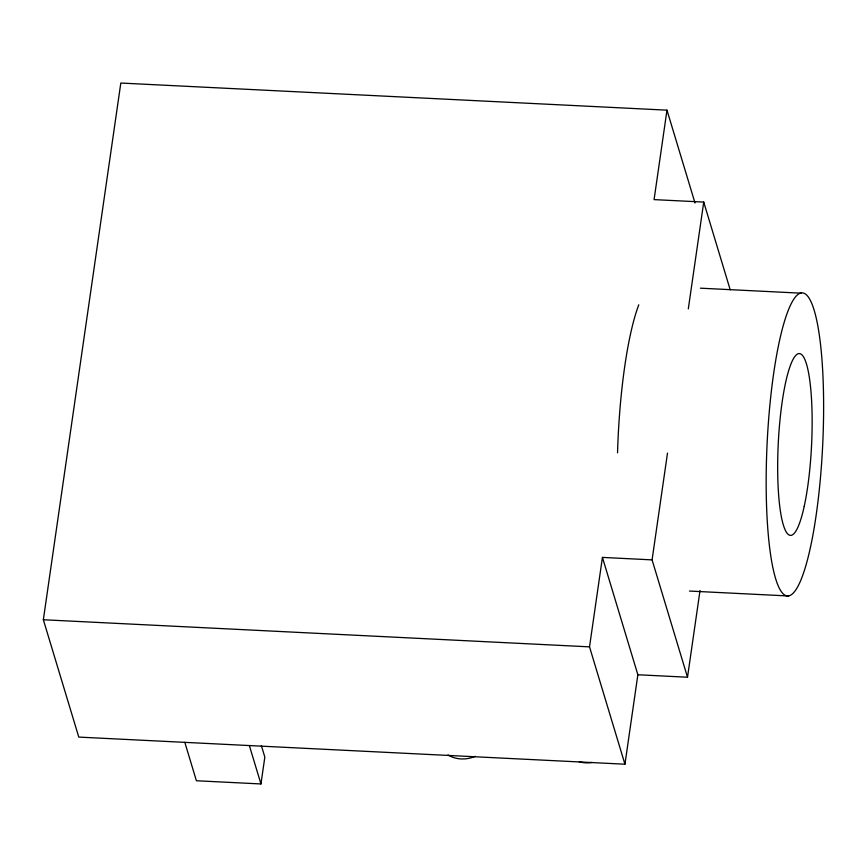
<?xml version="1.0" encoding="UTF-8"?>
<svg xmlns="http://www.w3.org/2000/svg" width="867" height="867" viewBox="0 0 867 867"><rect width="100%" height="100%" fill="white"/><g stroke="black" fill="none" stroke-linecap="round" stroke-linejoin="round"><path stroke-width="1.3" d="M637.863 674.754L687.509 677.225L652.082 559.876L602.435 557.405L637.863 674.754L624.944 764.206L78.778 737.091L43.35 619.742L120.816 83.048L666.983 110.163L695.02 203.008M184.812 742.347L196.408 780.755L260.956 783.952L264.836 757.119L261.357 745.598M624.944 764.206L589.517 646.858L602.435 557.405M666.983 110.163L654.076 199.616L703.733 202.076L730.198 289.773M652.082 559.876L667.503 453.073M688.311 308.88L703.733 202.076M687.509 677.225L700.037 590.449M700.417 288.18L801.065 293.176M689.482 591.056L788.786 595.987M43.35 619.742L589.517 646.858M249.36 745.555L260.956 783.952M617.542 452.802A151.703 27.787 -87.2 0 1 638.784 304.805M592.15 762.407A25.284 22.119 -16.8 0 1 579.297 761.768M475.289 756.306A27.809 24.33 -16.8 0 1 447.979 754.951M810.45 547.315A151.703 27.787 -87.2 0 0 808.131 296.763A151.703 27.787 -87.2 0 0 766.2 489.671A151.703 27.787 -87.2 0 0 810.45 547.315M804.24 506.23A91.024 16.679 -87.2 0 0 802.842 355.893A91.024 16.679 -87.2 0 0 777.688 471.637A91.024 16.679 -87.2 0 0 804.24 506.23"/></g></svg>
